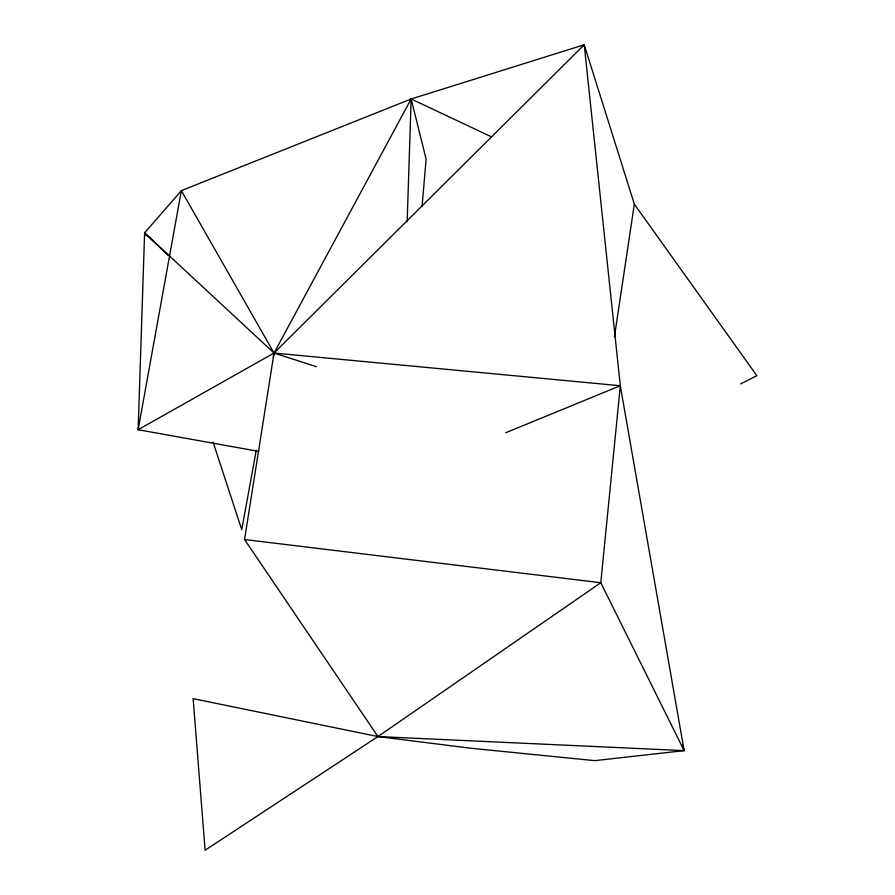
<?xml version="1.0" encoding="UTF-8"?>
<svg xmlns="http://www.w3.org/2000/svg" width="895" height="895" viewBox="0 0 895 895"><rect width="100%" height="100%" fill="white"/><g stroke="black" fill="none" stroke-linecap="round" stroke-linejoin="round"><path stroke-width="1.34" d="M740.691 383.888L756.857 375.699L634.331 204.138L584.222 44.75L411.152 98.987L181.349 190.646L144.598 232.857L138.143 429.723L258.912 451.427M407.169 221.591L411.152 98.987L490.594 136.409M422.06 206.51L426.132 159.176L411.152 98.987L274.038 353.044L273.288 357.15M316.494 366.726L274.038 353.044L181.349 190.646L138.143 429.723L274.038 353.044L620.313 385.734L600.791 582.723L684.138 750.625L594.716 760.649L470.457 748.198L377.958 736.563L193.13 698.648L205.112 850.25L377.958 736.563L600.791 582.723L244.559 539.528L274.038 353.044L584.222 44.75L620.313 385.734L684.138 750.625L377.958 736.563L244.559 539.528M614.44 336.766L634.331 204.138M256.261 450.263L241.739 529.672L213.122 442.219M581.963 46.383L584.222 44.75M505.742 432.732L620.313 385.734M145.46 235.508L144.598 232.857L274.038 353.044M144.598 232.857L167.801 255.097M682.538 745.289L684.138 750.625"/></g></svg>
